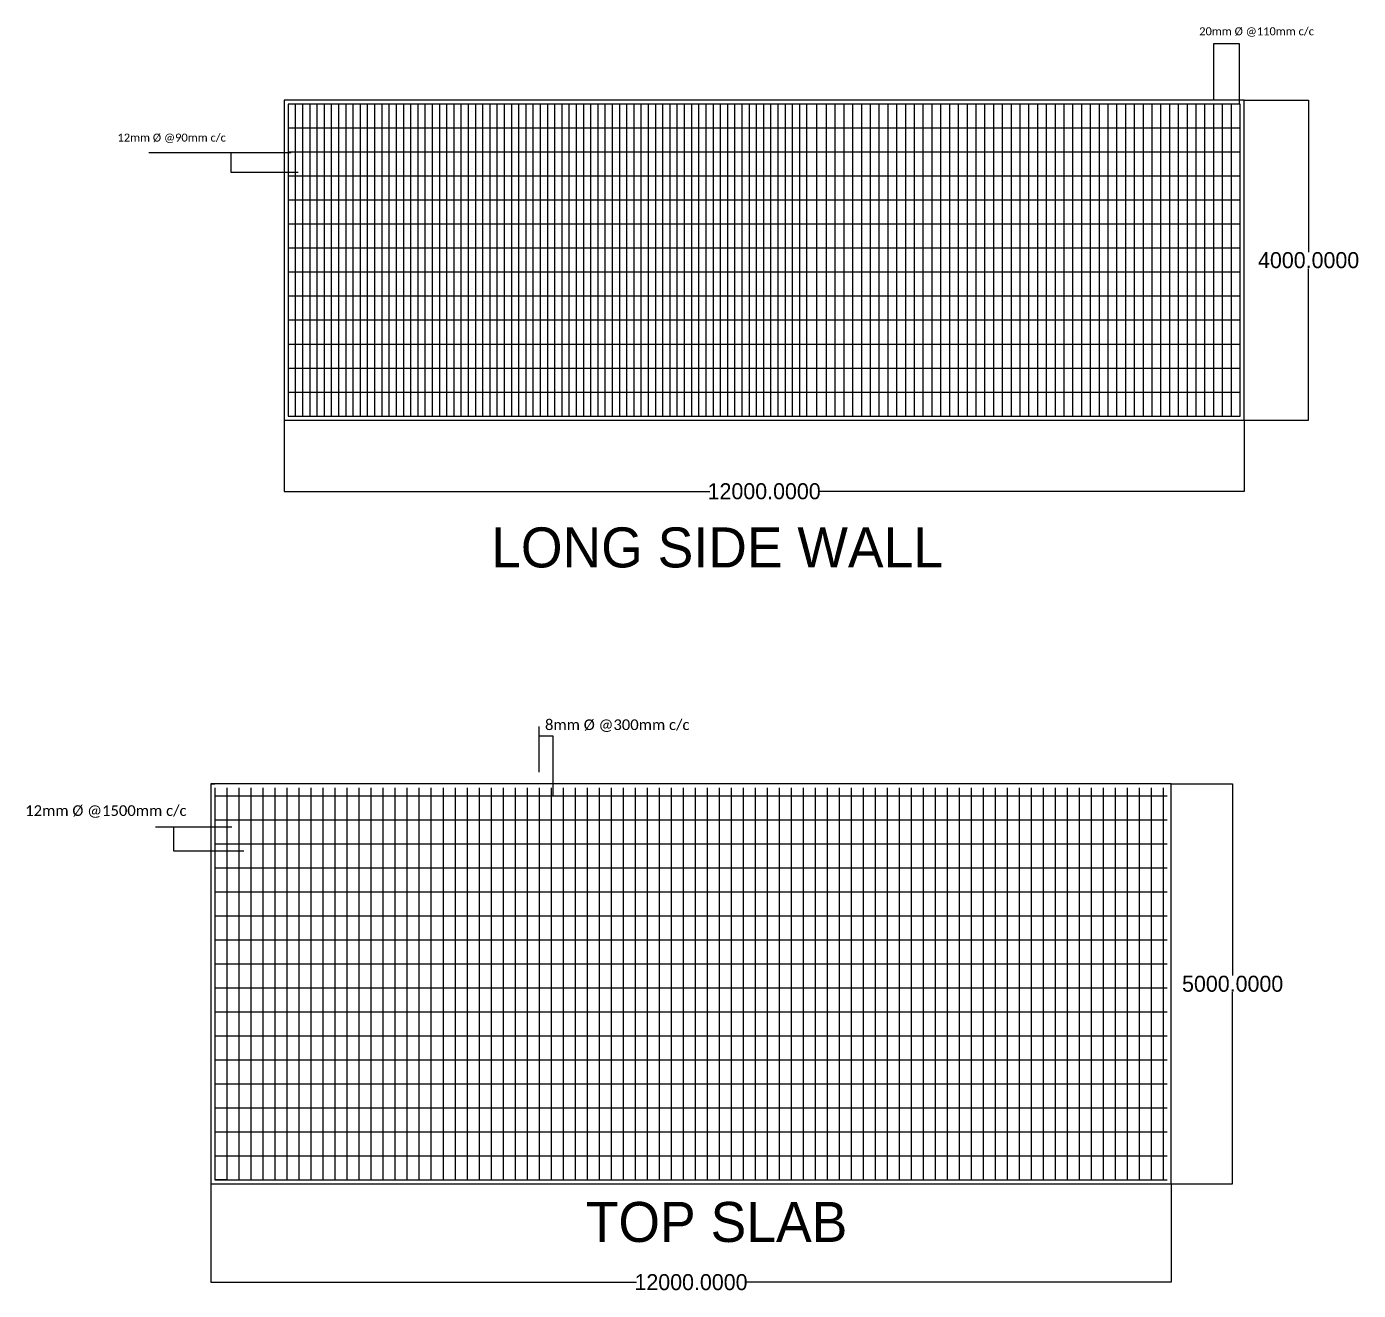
# Model space of a CAD drawing. Header units: inches. Extents: x 97 to 33452, y 81 to 15873.
# Drawn here: x 97 to 16740, y 81 to 15873 of the extents above; entities that cross this region are included whole.
import ezdxf

# ---------------------------------------------------------------- set-up
doc = ezdxf.new("R2010")
doc.units = ezdxf.units.IN
doc.header["$MEASUREMENT"] = 0
for name, color, linetype in [('Horizontal lines', 190, 'Continuous'), ('Text', 30, 'Continuous'), ('Vertical lines', 210, 'Continuous')]:
    doc.layers.add(name, color=color, linetype=linetype)
doc.styles.get("Standard").update_dxf_attribs({"font": ''})
doc.styles.get('Standard').set_extended_font_data('Bahnschrift')
doc.dimstyles.get("Standard").update_dxf_attribs({"dimtxt": 0.18, "dimasz": 0.18, "dimexe": 0.18, "dimexo": 0.0625, "dimgap": 0.09, "dimtad": 0, "dimtih": 1, "dimtoh": 1, "dimdec": 4, "dimzin": 0, "dimdsep": 46, "dimtxsty": 'Standard', "dimcen": 0.09, "dimadec": 0, "dimazin": 0, "dimtfac": 1, "dimtdec": 4, "dimtofl": 0, "dimtmove": 0, "dimatfit": 3, "dimfxl": 1, "dimtolj": 1, "dimtzin": 0, "dimarcsym": 0})

# ---------------------------------------------------------------- blocks, each defined once
blk = doc.blocks.new('*D3')
at = {"layer": 'Defpoints', "color": 0, "transparency": 16777216}
for p in [(14399.62895911205, 6411.012513329743), (14399.62895911205, 1411.012513329743), (15168.60772384408, 1411.012513329743)]:
    blk.add_point(p, dxfattribs=at)
at = {"layer": 'Text', "color": 0, "lineweight": -2, "transparency": 16777216}
for p, q in [((14399.69145911205, 6411.012513329743), (15168.78772384408, 6411.012513329743)), ((15168.60772384408, 6410.832513329743), (15168.60772384408, 4013.372114327886)), ((15168.60772384408, 1411.192513329743), (15168.60772384408, 3808.6529123316)), ((14399.69145911205, 1411.012513329743), (15168.78772384408, 1411.012513329743))]:
    blk.add_line(p, q, dxfattribs=at)
at = {"layer": 'Text', "color": 0, "transparency": 16777216}
for points in [[(15168.57772384408, 6410.832513329743), (15168.63772384408, 6410.832513329743), (15168.60772384408, 6411.012513329743)], [(15168.57772384408, 1411.192513329743), (15168.63772384408, 1411.192513329743), (15168.60772384408, 1411.012513329743)]]:
    blk.add_solid(points, dxfattribs=at)
at = {"layer": 'Text', "color": 0, "transparency": 16777216, "insert": (15168.60772384408, 3911.012513329746), "char_height": 0.18, "attachment_point": 5}
blk.add_mtext('\\A1;{\\H1111.11111x;5000.0000}', dxfattribs=at)
blk = doc.blocks.new('*D4')
at = {"layer": 'Defpoints', "color": 0, "transparency": 16777216}
for p in [(2399.628959112054, 1411.012513329745), (14399.62895911205, 1411.012513329743), (2399.628959112054, 182.2121307722416)]:
    blk.add_point(p, dxfattribs=at)
at = {"layer": 'Text', "color": 0, "lineweight": -2, "transparency": 16777216}
for p, q in [((2399.628959112054, 1410.950013329745), (2399.628959112054, 182.0321307722415)), ((14399.62895911205, 1410.950013329743), (14399.62895911205, 182.0321307722415)), ((2399.808959112054, 182.2121307722416), (7720.515576022163, 182.2121307722416)), ((14399.44895911205, 182.2121307722416), (9078.742342201944, 182.2121307722416))]:
    blk.add_line(p, q, dxfattribs=at)
at = {"layer": 'Text', "color": 0, "transparency": 16777216}
for points in [[(2399.808959112054, 182.2421307722416), (2399.808959112054, 182.1821307722416), (2399.628959112054, 182.2121307722416)], [(14399.44895911205, 182.2421307722416), (14399.44895911205, 182.1821307722416), (14399.62895911205, 182.2121307722416)]]:
    blk.add_solid(points, dxfattribs=at)
at = {"layer": 'Text', "color": 0, "transparency": 16777216, "insert": (8399.628959112053, 182.2121307722416), "char_height": 0.18, "attachment_point": 5}
blk.add_mtext('\\A1;{\\H1111.11111x;12000.0000}', dxfattribs=at)
blk = doc.blocks.new('*D11')
at = {"layer": 'Defpoints', "color": 0, "transparency": 16777216}
for p in [(15313.89873243243, 14953.31231164336), (15313.89873243243, 10953.31231164336), (16118.07649416812, 10953.31231164336)]:
    blk.add_point(p, dxfattribs=at)
at = {"layer": 'Text', "color": 0, "lineweight": -2, "transparency": 16777216}
for p, q in [((15313.96123243243, 14953.31231164336), (16118.25649416812, 14953.31231164336)), ((16118.07649416812, 14953.13231164336), (16118.07649416812, 13055.67191264151)), ((16118.07649416812, 10953.49231164336), (16118.07649416812, 12850.95271064522)), ((15313.96123243243, 10953.31231164336), (16118.25649416812, 10953.31231164336))]:
    blk.add_line(p, q, dxfattribs=at)
at = {"layer": 'Text', "color": 0, "transparency": 16777216}
for points in [[(16118.04649416812, 14953.13231164336), (16118.10649416812, 14953.13231164336), (16118.07649416812, 14953.31231164336)], [(16118.04649416812, 10953.49231164336), (16118.10649416812, 10953.49231164336), (16118.07649416812, 10953.31231164336)]]:
    blk.add_solid(points, dxfattribs=at)
at = {"layer": 'Text', "color": 0, "transparency": 16777216, "insert": (16118.07649416812, 12953.31231164337), "char_height": 0.18, "attachment_point": 5}
blk.add_mtext('\\A1;{\\H1111.11111x;4000.0000}', dxfattribs=at)
blk = doc.blocks.new('*D12')
at = {"layer": 'Defpoints', "color": 0, "transparency": 16777216}
for p in [(3313.898732432433, 10953.31231164336), (15313.89873243243, 10953.31231164336), (3313.898732432433, 10065.3102240997)]:
    blk.add_point(p, dxfattribs=at)
at = {"layer": 'Text', "color": 0, "lineweight": -2, "transparency": 16777216}
for p, q in [((3313.898732432433, 10953.24981164336), (3313.898732432433, 10065.1302240997)), ((15313.89873243243, 10953.24981164336), (15313.89873243243, 10065.1302240997)), ((3314.078732432433, 10065.3102240997), (8634.785349342543, 10065.3102240997)), ((15313.71873243243, 10065.3102240997), (9993.012115522324, 10065.3102240997))]:
    blk.add_line(p, q, dxfattribs=at)
at = {"layer": 'Text', "color": 0, "transparency": 16777216}
for points in [[(3314.078732432433, 10065.3402240997), (3314.078732432433, 10065.2802240997), (3313.898732432433, 10065.3102240997)], [(15313.71873243243, 10065.3402240997), (15313.71873243243, 10065.2802240997), (15313.89873243243, 10065.3102240997)]]:
    blk.add_solid(points, dxfattribs=at)
at = {"layer": 'Text', "color": 0, "transparency": 16777216, "insert": (9313.898732432433, 10065.3102240997), "char_height": 0.18, "attachment_point": 5}
blk.add_mtext('\\A1;{\\H1111.11111x;12000.0000}', dxfattribs=at)

msp = doc.modelspace()

# ---------------------------------------------------------------- linework, layer by layer
for p, q in [((15313.89873243243, 14953.31231164336), (3313.898732432433, 14953.31231164336)), ((3313.898732432433, 14953.31231164336), (3313.898732432433, 10953.31231164336)), ((15313.89873243243, 10953.31231164336), (15313.89873243243, 14953.31231164336)), ((3313.898732432433, 10953.31231164336), (15313.89873243243, 10953.31231164336)), ((14399.62895911205, 6411.012513329743), (2399.628959112054, 6411.012513329743)), ((2399.628959112054, 6411.012513329743), (2399.628959112054, 1411.012513329743)), ((2399.628959112054, 6411.012513329743), (2450.428959112054, 6411.012513329743)), ((14399.62895911205, 1411.012513329743), (14399.62895911205, 6411.012513329743)), ((2399.628959112054, 1411.012513329743), (14399.62895911205, 1411.012513329743))]:
    msp.add_line(p, q)
at = {"layer": 'Horizontal lines'}
for p, q in [((15263.09873243243, 14902.51231164336), (3364.698732432433, 14902.51231164336)), ((15263.09873243243, 14602.51231164336), (3364.698732432433, 14602.51231164336)), ((15263.09873243243, 14302.51231164336), (3364.698732432433, 14302.51231164336)), ((15263.09873243243, 14002.51231164336), (3364.698732432433, 14002.51231164336)), ((15263.09873243243, 13702.51231164336), (3364.698732432433, 13702.51231164336)), ((15263.09873243243, 13402.51231164336), (3364.698732432433, 13402.51231164336)), ((15263.09873243243, 13102.51231164336), (3364.698732432433, 13102.51231164336)), ((15263.09873243243, 12802.51231164336), (3364.698732432433, 12802.51231164336)), ((15263.09873243243, 12502.51231164336), (3364.698732432433, 12502.51231164336)), ((15263.09873243243, 12202.51231164336), (3364.698732432433, 12202.51231164336)), ((15263.09873243243, 11902.51231164336), (3364.698732432433, 11902.51231164336)), ((15263.09873243243, 11602.51231164336), (3364.698732432433, 11602.51231164336)), ((15263.09873243243, 11302.51231164336), (3364.698732432433, 11302.51231164336)), ((3364.698732432433, 11004.11231164336), (15263.09873243243, 11004.11231164336)), ((2450.428959112054, 6261.812513329744), (14348.82895911206, 6261.812513329744)), ((2450.428959112054, 5961.812513329744), (14348.82895911206, 5961.812513329744)), ((2450.428959112054, 5661.812513329744), (14348.82895911206, 5661.812513329744)), ((2450.428959112054, 5361.812513329744), (14348.82895911206, 5361.812513329744)), ((2450.428959112054, 5061.812513329744), (14348.82895911206, 5061.812513329744)), ((2450.428959112054, 4761.812513329744), (14348.82895911206, 4761.812513329744)), ((2450.428959112054, 4461.812513329744), (14348.82895911206, 4461.812513329744)), ((2450.428959112054, 4161.812513329744), (14348.82895911206, 4161.812513329744)), ((2450.428959112054, 3861.812513329743), (14348.82895911206, 3861.812513329743)), ((2450.428959112054, 3561.812513329743), (14348.82895911206, 3561.812513329744)), ((2450.428959112054, 3261.812513329743), (14348.82895911206, 3261.812513329743)), ((2450.428959112054, 2961.812513329743), (14348.82895911206, 2961.812513329743)), ((2450.428959112054, 2661.812513329743), (14348.82895911206, 2661.812513329743)), ((2450.428959112054, 2361.812513329743), (14348.82895911206, 2361.812513329743)), ((2450.428959112054, 2061.812513329743), (14348.82895911206, 2061.812513329743)), ((2450.428959112054, 1761.812513329743), (14348.82895911206, 1761.812513329743)), ((2600.428959112054, 1461.812513329743), (2450.174185352793, 1461.812513329743)), ((2450.428959112054, 1461.812513329743), (14348.82895911206, 1461.812513329743))]:
    msp.add_line(p, q, dxfattribs=at)
at = {"layer": 'Text', "ltscale": 10}
for p, q in [((14934.94313268258, 14948.14515194087), (14934.94313268258, 15663.47890947632)), ((14934.94313268258, 15663.47890947632), (15248.63176030263, 15663.47890947632)), ((15248.63176030263, 15663.47890947632), (15248.63176030263, 14902.51228338549)), ((3402.517934575044, 14297.1492992386), (1622.358491441068, 14297.1492992386)), ((2651.179764004752, 14049.83773357407), (2651.179764004752, 14297.1492992386)), ((3492.166203357432, 14049.83773357407), (2651.179764004752, 14049.83773357407)), ((6500.428944837585, 6557.598492582314), (6500.428944837585, 7128.550340005168)), ((6675.20888649133, 7006.102668821521), (6500.428944837585, 7006.102668821521)), ((6675.20888649133, 6261.812543072301), (6675.20888649133, 7006.102668821521)), ((2659.679737607614, 5867.580464900982), (1705.731909528623, 5867.580464900982)), ((1938.305914917481, 5568.342806366085), (1938.305914917481, 5867.580464900982)), ((2813.415085282192, 5568.342806366085), (1938.305914917481, 5568.342806366085))]:
    msp.add_line(p, q, dxfattribs=at)
at = {"layer": 'Vertical lines'}
for p, q in [((3364.698732432433, 14902.51231164336), (3364.698732432433, 11004.11231164336)), ((3454.698732432433, 14902.51231164336), (3454.698732432433, 11004.11231164336)), ((3544.698732432433, 14902.51231164336), (3544.698732432433, 11004.11231164336)), ((3634.698732432433, 14902.51231164336), (3634.698732432433, 11004.11231164336)), ((3724.698732432433, 14902.51231164336), (3724.698732432433, 11004.11231164336)), ((3814.698732432433, 14902.51231164336), (3814.698732432433, 11004.11231164336)), ((3904.698732432433, 14902.51231164336), (3904.698732432433, 11004.11231164336)), ((3994.698732432433, 14902.51231164336), (3994.698732432433, 11004.11231164336)), ((4084.698732432433, 14902.51231164336), (4084.698732432433, 11004.11231164336)), ((4174.698732432433, 14902.51231164336), (4174.698732432433, 11004.11231164336)), ((4264.698732432433, 14902.51231164336), (4264.698732432433, 11004.11231164336)), ((4354.698732432433, 14902.51231164336), (4354.698732432433, 11004.11231164336)), ((4444.698732432433, 14902.51231164336), (4444.698732432433, 11004.11231164336)), ((4534.698732432433, 14902.51231164336), (4534.698732432433, 11004.11231164336)), ((4624.698732432433, 14902.51231164336), (4624.698732432433, 11004.11231164336)), ((4714.698732432433, 14902.51231164336), (4714.698732432433, 11004.11231164336)), ((4804.698732432433, 14902.51231164336), (4804.698732432433, 11004.11231164336)), ((4894.698732432433, 14902.51231164336), (4894.698732432433, 11004.11231164336)), ((4984.698732432433, 14902.51231164336), (4984.698732432433, 11004.11231164336)), ((5074.698732432433, 14902.51231164336), (5074.698732432433, 11004.11231164336)), ((5164.698732432433, 14902.51231164336), (5164.698732432433, 11004.11231164336)), ((5254.698732432433, 14902.51231164336), (5254.698732432433, 11004.11231164336)), ((5344.698732432433, 14902.51231164336), (5344.698732432433, 11004.11231164336)), ((5434.698732432433, 14902.51231164336), (5434.698732432433, 11004.11231164336)), ((5524.698732432433, 14902.51231164336), (5524.698732432433, 11004.11231164336)), ((5614.698732432433, 14902.51231164336), (5614.698732432433, 11004.11231164336)), ((5704.698732432433, 14902.51231164336), (5704.698732432433, 11004.11231164336)), ((5794.698732432433, 14902.51231164336), (5794.698732432433, 11004.11231164336)), ((5884.698732432433, 14902.51231164336), (5884.698732432433, 11004.11231164336)), ((5974.698732432433, 14902.51231164336), (5974.698732432433, 11004.11231164336)), ((6064.698732432433, 14902.51231164336), (6064.698732432433, 11004.11231164336)), ((6154.698732432433, 14902.51231164336), (6154.698732432433, 11004.11231164336)), ((6244.698732432433, 14902.51231164336), (6244.698732432433, 11004.11231164336)), ((6334.698732432433, 14902.51231164336), (6334.698732432433, 11004.11231164336)), ((6424.698732432433, 14902.51231164336), (6424.698732432433, 11004.11231164336)), ((6514.698732432433, 14902.51231164336), (6514.698732432433, 11004.11231164336)), ((6604.698732432433, 14902.51231164336), (6604.698732432433, 11004.11231164336)), ((6694.698732432433, 14902.51231164336), (6694.698732432433, 11004.11231164336)), ((6784.698732432433, 14902.51231164336), (6784.698732432433, 11004.11231164336)), ((6874.698732432433, 14902.51231164336), (6874.698732432433, 11004.11231164336)), ((6964.698732432433, 14902.51231164336), (6964.698732432433, 11004.11231164336)), ((7054.698732432433, 14902.51231164336), (7054.698732432433, 11004.11231164336)), ((7144.698732432433, 14902.51231164336), (7144.698732432433, 11004.11231164336)), ((7234.698732432433, 14902.51231164336), (7234.698732432433, 11004.11231164336)), ((7324.698732432433, 14902.51231164336), (7324.698732432433, 11004.11231164336)), ((7414.698732432433, 14902.51231164336), (7414.698732432433, 11004.11231164336)), ((7504.698732432433, 14902.51231164336), (7504.698732432433, 11004.11231164336)), ((7594.698732432433, 14902.51231164336), (7594.698732432433, 11004.11231164336)), ((7684.698732432433, 14902.51231164336), (7684.698732432433, 11004.11231164336)), ((7774.698732432433, 14902.51231164336), (7774.698732432433, 11004.11231164336)), ((7864.698732432433, 14902.51231164336), (7864.698732432433, 11004.11231164336)), ((7954.698732432433, 14902.51231164336), (7954.698732432433, 11004.11231164336)), ((8044.698732432433, 14902.51231164336), (8044.698732432433, 11004.11231164336)), ((8134.698732432433, 14902.51231164336), (8134.698732432433, 11004.11231164336)), ((8224.698732432433, 14902.51231164336), (8224.698732432433, 11004.11231164336)), ((8314.698732432433, 14902.51231164336), (8314.698732432433, 11004.11231164336)), ((8404.698732432433, 14902.51231164336), (8404.698732432433, 11004.11231164336)), ((8494.698732432433, 14902.51231164336), (8494.698732432433, 11004.11231164336)), ((8584.698732432433, 14902.51231164336), (8584.698732432433, 11004.11231164336)), ((8674.698732432433, 14902.51231164336), (8674.698732432433, 11004.11231164336)), ((8764.698732432433, 14902.51231164336), (8764.698732432433, 11004.11231164336)), ((8854.698732432433, 14902.51231164336), (8854.698732432433, 11004.11231164336)), ((8944.698732432433, 14902.51231164336), (8944.698732432433, 11004.11231164336)), ((9034.698732432433, 14902.51231164336), (9034.698732432433, 11004.11231164336)), ((9124.698732432433, 14902.51231164336), (9124.698732432433, 11004.11231164336)), ((9214.698732432436, 14902.51231164336), (9214.698732432436, 11004.11231164336)), ((9304.698732432436, 14902.51231164336), (9304.698732432436, 11004.11231164336)), ((9394.698732432436, 14902.51231164336), (9394.698732432436, 11004.11231164336)), ((9484.698732432436, 14902.51231164336), (9484.698732432436, 11004.11231164336)), ((9574.698732432436, 14902.51231164336), (9574.698732432436, 11004.11231164336)), ((9664.698732432436, 14902.51231164336), (9664.698732432436, 11004.11231164336)), ((9754.698732432436, 14902.51231164336), (9754.698732432436, 11004.11231164336)), ((9844.698732432436, 14902.51231164336), (9844.698732432436, 11004.11231164336)), ((9969.765826536546, 14902.51231164336), (9969.765826536546, 11004.11231164336)), ((10093.09873243243, 11004.11231164336), (10093.09873243243, 14902.51231164336)), ((10203.09873243243, 11004.11231164336), (10203.09873243243, 14902.51231164336)), ((10313.09873243243, 11004.11231164336), (10313.09873243243, 14902.51231164336)), ((10423.09873243243, 11004.11231164336), (10423.09873243243, 14902.51231164336)), ((10533.09873243243, 11004.11231164336), (10533.09873243243, 14902.51231164336)), ((10643.09873243243, 11004.11231164336), (10643.09873243243, 14902.51231164336)), ((10753.09873243243, 11004.11231164336), (10753.09873243243, 14902.51231164336)), ((10863.09873243243, 11004.11231164336), (10863.09873243243, 14902.51231164336)), ((10973.09873243243, 11004.11231164336), (10973.09873243243, 14902.51231164336)), ((11083.09873243243, 11004.11231164336), (11083.09873243243, 14902.51231164336)), ((11193.09873243243, 11004.11231164336), (11193.09873243243, 14902.51231164336)), ((11303.09873243243, 11004.11231164336), (11303.09873243243, 14902.51231164336)), ((11413.09873243243, 11004.11231164336), (11413.09873243243, 14902.51231164336)), ((11523.09873243243, 11004.11231164336), (11523.09873243243, 14902.51231164336)), ((11633.09873243243, 11004.11231164336), (11633.09873243243, 14902.51231164336)), ((11743.09873243243, 11004.11231164336), (11743.09873243243, 14902.51231164336)), ((11853.09873243243, 11004.11231164336), (11853.09873243243, 14902.51231164336)), ((11963.09873243243, 11004.11231164336), (11963.09873243243, 14902.51231164336)), ((12073.09873243243, 11004.11231164336), (12073.09873243243, 14902.51231164336)), ((12183.09873243243, 11004.11231164336), (12183.09873243243, 14902.51231164336)), ((12293.09873243243, 11004.11231164336), (12293.09873243243, 14902.51231164336)), ((12403.09873243243, 11004.11231164336), (12403.09873243243, 14902.51231164336)), ((12513.09873243243, 11004.11231164336), (12513.09873243243, 14902.51231164336)), ((12623.09873243243, 11004.11231164336), (12623.09873243243, 14902.51231164336)), ((12733.09873243243, 11004.11231164336), (12733.09873243243, 14902.51231164336)), ((12843.09873243243, 11004.11231164336), (12843.09873243243, 14902.51231164336)), ((12953.09873243243, 11004.11231164336), (12953.09873243243, 14902.51231164336)), ((13063.09873243243, 11004.11231164336), (13063.09873243243, 14902.51231164336)), ((13173.09873243243, 11004.11231164336), (13173.09873243243, 14902.51231164336)), ((13283.09873243243, 11004.11231164336), (13283.09873243243, 14902.51231164336)), ((13393.09873243243, 11004.11231164336), (13393.09873243243, 14902.51231164336)), ((13503.09873243243, 11004.11231164336), (13503.09873243243, 14902.51231164336)), ((13613.09873243243, 11004.11231164336), (13613.09873243243, 14902.51231164336)), ((13723.09873243243, 11004.11231164336), (13723.09873243243, 14902.51231164336)), ((13833.09873243243, 11004.11231164336), (13833.09873243243, 14902.51231164336)), ((13943.09873243243, 11004.11231164336), (13943.09873243243, 14902.51231164336)), ((14053.09873243243, 11004.11231164336), (14053.09873243243, 14902.51231164336)), ((14163.09873243243, 11004.11231164336), (14163.09873243243, 14902.51231164336)), ((14273.09873243243, 11004.11231164336), (14273.09873243243, 14902.51231164336)), ((14383.09873243243, 11004.11231164336), (14383.09873243243, 14902.51231164336)), ((14493.09873243243, 11004.11231164336), (14493.09873243243, 14902.51231164336)), ((14603.09873243243, 11004.11231164336), (14603.09873243243, 14902.51231164336)), ((14713.09873243243, 11004.11231164336), (14713.09873243243, 14902.51231164336)), ((14823.09873243243, 11004.11231164336), (14823.09873243243, 14902.51231164336)), ((14933.09873243243, 11004.11231164336), (14933.09873243243, 14902.51231164336)), ((15043.09873243243, 11004.11231164336), (15043.09873243243, 14902.51231164336)), ((15153.09873243243, 11004.11231164336), (15153.09873243243, 14902.51231164336)), ((15263.09873243243, 11004.11231164336), (15263.09873243243, 14902.51231164336)), ((2450.428959112054, 6360.212513329743), (2450.428959112054, 1461.812513329743)), ((2600.428959112054, 6360.212513329743), (2600.428959112054, 1461.812513329743)), ((2750.428959112054, 6360.212513329743), (2750.428959112054, 1461.812513329743)), ((2900.428959112054, 6360.212513329743), (2900.428959112053, 1461.812513329743)), ((3050.428959112054, 6360.212513329743), (3050.428959112053, 1461.812513329743)), ((3200.428959112054, 6360.212513329743), (3200.428959112053, 1461.812513329743)), ((3350.428959112054, 6360.212513329743), (3350.428959112054, 1461.812513329743)), ((3500.428959112054, 6360.212513329743), (3500.428959112054, 1461.812513329743)), ((3650.428959112054, 6360.212513329743), (3650.428959112054, 1461.812513329743)), ((3800.428959112054, 6360.212513329743), (3800.428959112054, 1461.812513329743)), ((3950.428959112054, 6360.212513329743), (3950.428959112054, 1461.812513329743)), ((4100.428959112053, 6360.212513329743), (4100.428959112053, 1461.812513329743)), ((4250.428959112054, 6360.212513329743), (4250.428959112053, 1461.812513329743)), ((4400.428959112053, 6360.212513329743), (4400.428959112054, 1461.812513329743)), ((4550.428959112054, 6360.212513329743), (4550.428959112054, 1461.812513329743)), ((4700.428959112054, 6360.212513329743), (4700.428959112054, 1461.812513329743)), ((4850.428959112054, 6360.212513329743), (4850.428959112054, 1461.812513329743)), ((5000.428959112054, 6360.212513329743), (5000.428959112054, 1461.812513329743)), ((5150.428959112054, 6360.212513329743), (5150.428959112053, 1461.812513329743)), ((5300.428959112054, 6360.212513329743), (5300.428959112054, 1461.812513329743)), ((5450.428959112054, 6360.212513329743), (5450.428959112054, 1461.812513329743)), ((5600.428959112054, 6360.212513329743), (5600.428959112054, 1461.812513329743)), ((5750.428959112054, 6360.212513329743), (5750.428959112054, 1461.812513329743)), ((5900.428959112053, 6360.212513329743), (5900.428959112053, 1461.812513329743)), ((6050.428959112053, 6360.212513329743), (6050.428959112053, 1461.812513329743)), ((6200.428959112053, 6360.212513329743), (6200.428959112054, 1461.812513329743)), ((6350.428959112053, 6360.212513329743), (6350.428959112055, 1461.812513329743)), ((6500.428959112053, 6360.212513329743), (6500.428959112054, 1461.812513329743)), ((6650.428959112053, 6360.212513329743), (6650.428959112054, 1461.812513329743)), ((6800.428959112053, 6360.212513329743), (6800.428959112055, 1461.812513329743)), ((6950.428959112053, 6360.212513329743), (6950.428959112055, 1461.812513329743)), ((7100.428959112053, 6360.212513329743), (7100.428959112054, 1461.812513329743)), ((7250.428959112053, 6360.212513329743), (7250.428959112054, 1461.812513329743)), ((7400.428959112053, 6360.212513329743), (7400.428959112054, 1461.812513329743)), ((7550.428959112053, 6360.212513329743), (7550.428959112054, 1461.812513329743)), ((7700.428959112053, 6360.212513329743), (7700.428959112054, 1461.812513329743)), ((7850.428959112053, 6360.212513329743), (7850.428959112055, 1461.812513329743)), ((8000.428959112053, 6360.212513329743), (8000.428959112055, 1461.812513329743)), ((8150.428959112053, 6360.212513329743), (8150.428959112055, 1461.812513329743)), ((8300.428959112052, 6360.212513329743), (8300.428959112054, 1461.812513329743)), ((8450.428959112052, 6360.212513329743), (8450.428959112054, 1461.812513329743)), ((8600.428959112052, 6360.212513329743), (8600.428959112054, 1461.812513329743)), ((8750.428959112052, 6360.212513329743), (8750.428959112054, 1461.812513329743)), ((8900.428959112052, 6360.212513329743), (8900.428959112054, 1461.812513329743)), ((9050.428959112052, 6360.212513329743), (9050.428959112054, 1461.812513329743)), ((9200.428959112054, 6360.212513329743), (9200.42895911205, 1461.812513329743)), ((9350.428959112054, 6360.212513329743), (9350.42895911205, 1461.812513329743)), ((9500.428959112052, 6360.212513329743), (9500.428959112052, 1461.812513329743)), ((9650.428959112052, 6360.212513329743), (9650.428959112052, 1461.812513329743)), ((9800.428959112052, 6360.212513329743), (9800.428959112052, 1461.812513329743)), ((9950.428959112054, 6360.212513329743), (9950.42895911205, 1461.812513329743)), ((10100.42895911205, 6360.212513329743), (10100.42895911205, 1461.812513329743)), ((10250.42895911205, 6360.212513329743), (10250.42895911205, 1461.812513329743)), ((10400.42895911205, 6360.212513329743), (10400.42895911205, 1461.812513329743)), ((10550.42895911205, 6360.212513329743), (10550.42895911205, 1461.812513329743)), ((10700.42895911205, 6360.212513329743), (10700.42895911205, 1461.812513329743)), ((10850.42895911205, 6360.212513329743), (10850.42895911205, 1461.812513329743)), ((11000.42895911205, 6360.212513329743), (11000.42895911205, 1461.812513329743)), ((11150.42895911205, 6360.212513329743), (11150.42895911205, 1461.812513329743)), ((11300.42895911205, 6360.212513329743), (11300.42895911205, 1461.812513329743)), ((11450.42895911205, 6360.212513329743), (11450.42895911205, 1461.812513329743)), ((11600.42895911205, 6360.212513329743), (11600.42895911205, 1461.812513329743)), ((11750.42895911205, 6360.212513329743), (11750.42895911205, 1461.812513329743)), ((11900.42895911205, 6360.212513329743), (11900.42895911205, 1461.812513329743)), ((12050.42895911205, 6360.212513329743), (12050.42895911205, 1461.812513329743)), ((12200.42895911205, 6360.212513329743), (12200.42895911205, 1461.812513329743)), ((12350.42895911205, 6360.212513329743), (12350.42895911205, 1461.812513329743)), ((12500.42895911205, 6360.212513329743), (12500.42895911205, 1461.812513329743)), ((12650.42895911205, 6360.212513329743), (12650.42895911205, 1461.812513329743)), ((12800.42895911205, 6360.212513329743), (12800.42895911205, 1461.812513329743)), ((12950.42895911205, 6360.212513329743), (12950.42895911205, 1461.812513329743)), ((13100.42895911205, 6360.212513329743), (13100.42895911205, 1461.812513329743)), ((13250.42895911205, 6360.212513329743), (13250.42895911205, 1461.812513329743)), ((13400.42895911205, 6360.212513329743), (13400.42895911205, 1461.812513329743)), ((13550.42895911205, 6360.212513329743), (13550.42895911205, 1461.812513329743)), ((13700.42895911205, 6360.212513329743), (13700.42895911205, 1461.812513329743)), ((13850.42895911205, 6360.212513329743), (13850.42895911205, 1461.812513329743)), ((14000.42895911205, 6360.212513329743), (14000.42895911205, 1461.812513329743)), ((14150.42895911205, 6360.212513329743), (14150.42895911205, 1461.812513329743)), ((14300.42895911205, 6360.212513329743), (14300.42895911205, 1461.812513329743))]:
    msp.add_line(p, q, dxfattribs=at)

# ---------------------------------------------------------------- texts
at = {"char_height": 500, "attachment_point": 1}
for s, insert in [('LONG SIDE WALL', (5902.398651953969, 9614.737535317738)), ('TOP SLAB', (7084.09927158244, 1185.724502784231))]:
    msp.add_mtext_dynamic_manual_height_columns(s, width=12610.43968321977, gutter_width=1, heights=[0], dxfattribs=dict(at, insert=insert))
at = {"layer": 'Text', "char_height": 100, "attachment_point": 1}
for s, insert in [('{\\fCalibri|b0|i0|c0|p34;20mm Ø @110mm c/c}', (14750.84641861186, 15864.35514449857)), ('{\\fCalibri|b0|i0|c0|p34;12mm Ø @90mm c/c}', (1232.224342028254, 14536.06807839269)), ('{\\fCalibri|b0|i0|c0|p34;\\H1.33333x;8mm Ø @300mm c/c}', (6575.021133274923, 7215.859133755568)), ('{\\fCalibri|b0|i0|c0|p34;\\H1.33333x;12mm Ø @1500mm c/c}', (79.12697847650333, 6142.593485007863))]:
    msp.add_mtext_dynamic_manual_height_columns(s, width=12610.43968321977, gutter_width=1, heights=[0], dxfattribs=dict(at, insert=insert))

# ---------------------------------------------------------------- dimensions: what is measured, and where the dimension line sits
at = {"layer": 'Text'}
for base, p1, p2, picture, middle in [((16118.07649416812, 10953.31231164336), (15313.89873243243, 14953.31231164336), (15313.89873243243, 10953.31231164336), '*D11', (16118.07649416812, 12953.31231164337)), ((15168.60772384408, 1411.012513329743), (14399.62895911205, 6411.012513329743), (14399.62895911205, 1411.012513329743), '*D3', (15168.60772384408, 3911.012513329746))]:
    dim = msp.add_linear_dim(base=base, p1=p1, p2=p2, angle=90, text='{\\H1111.11111x;<>}', dimstyle='Standard', dxfattribs=at)
    dim.commit()
    dim.dimension.update_dxf_attribs({"geometry": picture, "text_midpoint": middle})
for base, p1, p2, picture, middle in [((3313.898732432433, 10065.3102240997), (15313.89873243243, 10953.31231164336), (3313.898732432433, 10953.31231164336), '*D12', (9313.898732432433, 10065.3102240997)), ((2399.628959112054, 182.2121307722416), (14399.62895911205, 1411.012513329743), (2399.628959112054, 1411.012513329745), '*D4', (8399.628959112053, 182.2121307722416))]:
    dim = msp.add_linear_dim(base=base, p1=p1, p2=p2, text='{\\H1111.11111x;<>}', dimstyle='Standard', dxfattribs=at)
    dim.commit()
    dim.dimension.update_dxf_attribs({"geometry": picture, "text_midpoint": middle})

doc.saveas('drawing.dxf')
